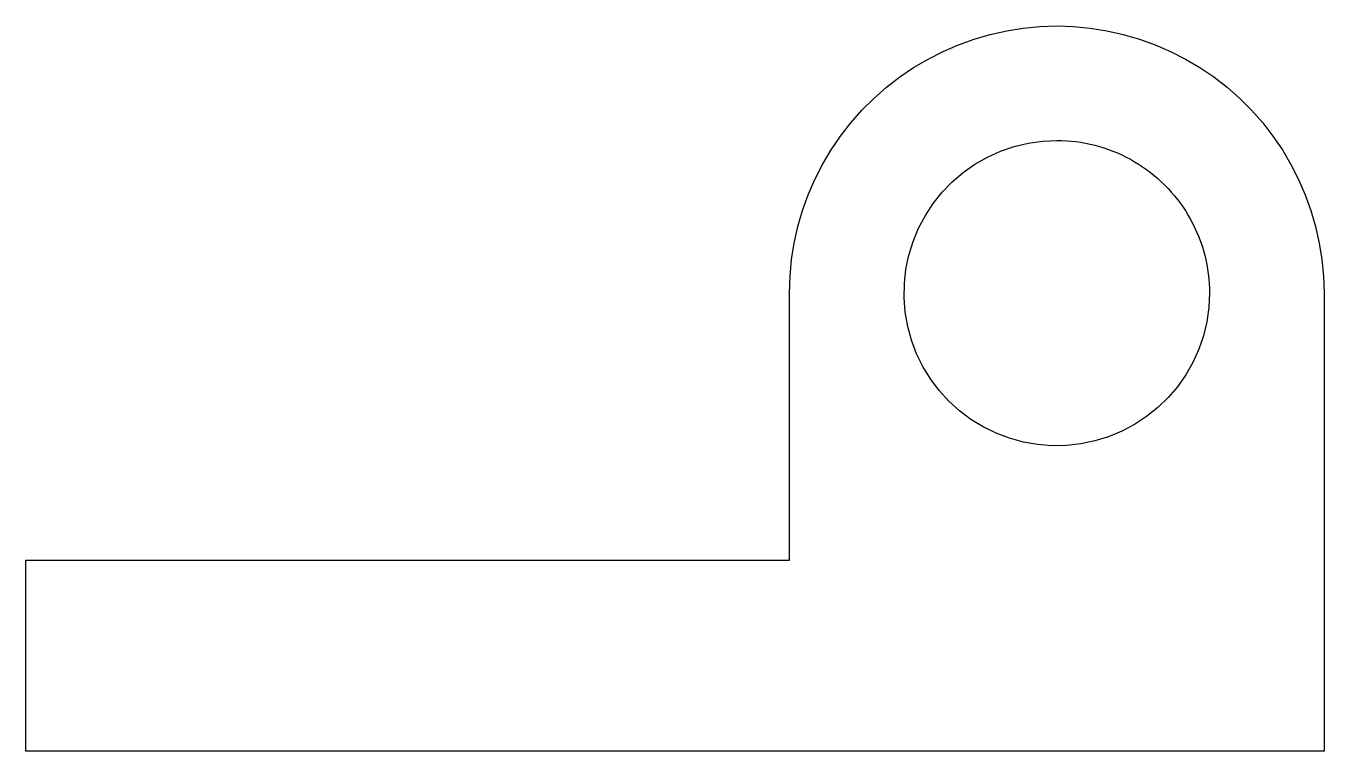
# Model space of a CAD drawing. Header units: metres. Extents: x -29.5 to 4.5, y 0 to 19.
import ezdxf

# ---------------------------------------------------------------- set-up
doc = ezdxf.new("R2010")
doc.units = ezdxf.units.M

msp = doc.modelspace()

# ---------------------------------------------------------------- linework, layer by layer
for points in [[(-9.5, 12), (-9.486, 12.44), (-9.445, 12.877), (-9.376, 13.312), (-9.28, 13.741), (-9.157, 14.163), (-9.008, 14.577), (-8.834, 14.98), (-8.634, 15.372), (-8.41, 15.751), (-8.163, 16.114), (-7.894, 16.462), (-7.603, 16.792), (-7.292, 17.103), (-6.962, 17.394), (-6.614, 17.663), (-6.251, 17.91), (-5.872, 18.134), (-5.48, 18.334), (-5.077, 18.508), (-4.663, 18.657), (-4.241, 18.78), (-3.812, 18.876), (-3.377, 18.945), (-2.94, 18.986), (-2.5, 19), (-2.06, 18.986), (-1.623, 18.945), (-1.188, 18.876), (-0.759, 18.78), (-0.337, 18.657), (0.077, 18.508), (0.48, 18.334), (0.872, 18.134), (1.251, 17.91), (1.614, 17.663), (1.962, 17.394), (2.292, 17.103), (2.603, 16.792), (2.894, 16.462), (3.163, 16.114), (3.41, 15.751), (3.634, 15.372), (3.834, 14.98), (4.008, 14.577), (4.157, 14.163), (4.28, 13.741), (4.376, 13.312), (4.445, 12.877), (4.486, 12.44), (4.5, 12)], [(1.5, 12), (1.482, 11.624), (1.429, 11.25), (1.341, 10.884), (1.219, 10.528), (1.064, 10.184), (0.877, 9.857), (0.661, 9.548), (0.416, 9.262), (0.145, 9), (-0.149, 8.764), (-0.464, 8.557), (-0.797, 8.381), (-1.145, 8.236), (-1.505, 8.126), (-1.874, 8.049), (-2.249, 8.008), (-2.626, 8.002), (-3.001, 8.032), (-3.373, 8.096), (-3.736, 8.196), (-4.089, 8.329), (-4.427, 8.495), (-4.748, 8.692), (-5.05, 8.918), (-5.328, 9.172), (-5.582, 9.45), (-5.808, 9.752), (-6.005, 10.073), (-6.171, 10.411), (-6.304, 10.764), (-6.404, 11.127), (-6.468, 11.499), (-6.498, 11.874), (-6.492, 12.251), (-6.451, 12.626), (-6.374, 12.995), (-6.264, 13.355), (-6.119, 13.703), (-5.943, 14.036), (-5.736, 14.351), (-5.5, 14.645), (-5.238, 14.916), (-4.952, 15.161), (-4.643, 15.377), (-4.316, 15.564), (-3.972, 15.719), (-3.616, 15.841), (-3.25, 15.929), (-2.876, 15.982), (-2.5, 16)], [(-2.5, 16), (-2.374, 15.998), (-2.249, 15.992), (-2.124, 15.982), (-1.999, 15.968), (-1.874, 15.951), (-1.75, 15.929), (-1.627, 15.904), (-1.505, 15.874), (-1.384, 15.841), (-1.264, 15.804), (-1.145, 15.764), (-1.028, 15.719), (-0.911, 15.671), (-0.797, 15.619), (-0.684, 15.564), (-0.573, 15.505), (-0.464, 15.443), (-0.357, 15.377), (-0.252, 15.308), (-0.149, 15.236), (-0.048, 15.161), (0.05, 15.082), (0.145, 15), (0.238, 14.916), (0.328, 14.828), (0.416, 14.738), (0.5, 14.645), (0.582, 14.55), (0.661, 14.452), (0.736, 14.351), (0.808, 14.248), (0.877, 14.143), (0.943, 14.036), (1.005, 13.927), (1.064, 13.816), (1.119, 13.703), (1.171, 13.589), (1.219, 13.472), (1.264, 13.355), (1.304, 13.236), (1.341, 13.116), (1.374, 12.995), (1.404, 12.873), (1.429, 12.75), (1.451, 12.626), (1.468, 12.501), (1.482, 12.376), (1.492, 12.251), (1.498, 12.126), (1.5, 12)], [(-9.5, 5), (-9.5, 5.14), (-9.5, 5.28), (-9.5, 5.42), (-9.5, 5.56), (-9.5, 5.7), (-9.5, 5.84), (-9.5, 5.98), (-9.5, 6.12), (-9.5, 6.26), (-9.5, 6.4), (-9.5, 6.54), (-9.5, 6.68), (-9.5, 6.82), (-9.5, 6.96), (-9.5, 7.1), (-9.5, 7.24), (-9.5, 7.38), (-9.5, 7.52), (-9.5, 7.66), (-9.5, 7.8), (-9.5, 7.94), (-9.5, 8.08), (-9.5, 8.22), (-9.5, 8.36), (-9.5, 8.5), (-9.5, 8.64), (-9.5, 8.78), (-9.5, 8.92), (-9.5, 9.06), (-9.5, 9.2), (-9.5, 9.34), (-9.5, 9.48), (-9.5, 9.62), (-9.5, 9.76), (-9.5, 9.9), (-9.5, 10.04), (-9.5, 10.18), (-9.5, 10.32), (-9.5, 10.46), (-9.5, 10.6), (-9.5, 10.74), (-9.5, 10.88), (-9.5, 11.02), (-9.5, 11.16), (-9.5, 11.3), (-9.5, 11.44), (-9.5, 11.58), (-9.5, 11.72), (-9.5, 11.86), (-9.5, 12)], [(-9.5, 5), (-9.5, 5.14), (-9.5, 5.28), (-9.5, 5.42), (-9.5, 5.56), (-9.5, 5.7), (-9.5, 5.84), (-9.5, 5.98), (-9.5, 6.12), (-9.5, 6.26), (-9.5, 6.4), (-9.5, 6.54), (-9.5, 6.68), (-9.5, 6.82), (-9.5, 6.96), (-9.5, 7.1), (-9.5, 7.24), (-9.5, 7.38), (-9.5, 7.52), (-9.5, 7.66), (-9.5, 7.8), (-9.5, 7.94), (-9.5, 8.08), (-9.5, 8.22), (-9.5, 8.36), (-9.5, 8.5), (-9.5, 8.64), (-9.5, 8.78), (-9.5, 8.92), (-9.5, 9.06), (-9.5, 9.2), (-9.5, 9.34), (-9.5, 9.48), (-9.5, 9.62), (-9.5, 9.76), (-9.5, 9.9), (-9.5, 10.04), (-9.5, 10.18), (-9.5, 10.32), (-9.5, 10.46), (-9.5, 10.6), (-9.5, 10.74), (-9.5, 10.88), (-9.5, 11.02), (-9.5, 11.16), (-9.5, 11.3), (-9.5, 11.44), (-9.5, 11.58), (-9.5, 11.72), (-9.5, 11.86), (-9.5, 12)], [(4.5, 12), (4.5, 11.76), (4.5, 11.52), (4.5, 11.28), (4.5, 11.04), (4.5, 10.8), (4.5, 10.56), (4.5, 10.32), (4.5, 10.08), (4.5, 9.84), (4.5, 9.6), (4.5, 9.36), (4.5, 9.12), (4.5, 8.88), (4.5, 8.64), (4.5, 8.4), (4.5, 8.16), (4.5, 7.92), (4.5, 7.68), (4.5, 7.44), (4.5, 7.2), (4.5, 6.96), (4.5, 6.72), (4.5, 6.48), (4.5, 6.24), (4.5, 6), (4.5, 5.76), (4.5, 5.52), (4.5, 5.28), (4.5, 5.04), (4.5, 4.8), (4.5, 4.56), (4.5, 4.32), (4.5, 4.08), (4.5, 3.84), (4.5, 3.6), (4.5, 3.36), (4.5, 3.12), (4.5, 2.88), (4.5, 2.64), (4.5, 2.4), (4.5, 2.16), (4.5, 1.92), (4.5, 1.68), (4.5, 1.44), (4.5, 1.2), (4.5, 0.96), (4.5, 0.72), (4.5, 0.48), (4.5, 0.24), (4.5, 0)], [(-29.5, 0), (-29.5, 0.1), (-29.5, 0.2), (-29.5, 0.3), (-29.5, 0.4), (-29.5, 0.5), (-29.5, 0.6), (-29.5, 0.7), (-29.5, 0.8), (-29.5, 0.9), (-29.5, 1), (-29.5, 1.1), (-29.5, 1.2), (-29.5, 1.3), (-29.5, 1.4), (-29.5, 1.5), (-29.5, 1.6), (-29.5, 1.7), (-29.5, 1.8), (-29.5, 1.9), (-29.5, 2), (-29.5, 2.1), (-29.5, 2.2), (-29.5, 2.3), (-29.5, 2.4), (-29.5, 2.5), (-29.5, 2.6), (-29.5, 2.7), (-29.5, 2.8), (-29.5, 2.9), (-29.5, 3), (-29.5, 3.1), (-29.5, 3.2), (-29.5, 3.3), (-29.5, 3.4), (-29.5, 3.5), (-29.5, 3.6), (-29.5, 3.7), (-29.5, 3.8), (-29.5, 3.9), (-29.5, 4), (-29.5, 4.1), (-29.5, 4.2), (-29.5, 4.3), (-29.5, 4.4), (-29.5, 4.5), (-29.5, 4.6), (-29.5, 4.7), (-29.5, 4.8), (-29.5, 4.9), (-29.5, 5)], [(-29.5, 5), (-29.1, 5), (-28.7, 5), (-28.3, 5), (-27.9, 5), (-27.5, 5), (-27.1, 5), (-26.7, 5), (-26.3, 5), (-25.9, 5), (-25.5, 5), (-25.1, 5), (-24.7, 5), (-24.3, 5), (-23.9, 5), (-23.5, 5), (-23.1, 5), (-22.7, 5), (-22.3, 5), (-21.9, 5), (-21.5, 5), (-21.1, 5), (-20.7, 5), (-20.3, 5), (-19.9, 5), (-19.5, 5), (-19.1, 5), (-18.7, 5), (-18.3, 5), (-17.9, 5), (-17.5, 5), (-17.1, 5), (-16.7, 5), (-16.3, 5), (-15.9, 5), (-15.5, 5), (-15.1, 5), (-14.7, 5), (-14.3, 5), (-13.9, 5), (-13.5, 5), (-13.1, 5), (-12.7, 5), (-12.3, 5), (-11.9, 5), (-11.5, 5), (-11.1, 5), (-10.7, 5), (-10.3, 5), (-9.9, 5), (-9.5, 5)], [(-20, 5), (-19.79, 5), (-19.58, 5), (-19.37, 5), (-19.16, 5), (-18.95, 5), (-18.74, 5), (-18.53, 5), (-18.32, 5), (-18.11, 5), (-17.9, 5), (-17.69, 5), (-17.48, 5), (-17.27, 5), (-17.06, 5), (-16.85, 5), (-16.64, 5), (-16.43, 5), (-16.22, 5), (-16.01, 5), (-15.8, 5), (-15.59, 5), (-15.38, 5), (-15.17, 5), (-14.96, 5), (-14.75, 5), (-14.54, 5), (-14.33, 5), (-14.12, 5), (-13.91, 5), (-13.7, 5), (-13.49, 5), (-13.28, 5), (-13.07, 5), (-12.86, 5), (-12.65, 5), (-12.44, 5), (-12.23, 5), (-12.02, 5), (-11.81, 5), (-11.6, 5), (-11.39, 5), (-11.18, 5), (-10.97, 5), (-10.76, 5), (-10.55, 5), (-10.34, 5), (-10.13, 5), (-9.92, 5), (-9.71, 5), (-9.5, 5)], [(4.5, 0), (3.82, 0), (3.14, 0), (2.46, 0), (1.78, 0), (1.1, 0), (0.42, 0), (-0.26, 0), (-0.94, 0), (-1.62, 0), (-2.3, 0), (-2.98, 0), (-3.66, 0), (-4.34, 0), (-5.02, 0), (-5.7, 0), (-6.38, 0), (-7.06, 0), (-7.74, 0), (-8.42, 0), (-9.1, 0), (-9.78, 0), (-10.46, 0), (-11.14, 0), (-11.82, 0), (-12.5, 0), (-13.18, 0), (-13.86, 0), (-14.54, 0), (-15.22, 0), (-15.9, 0), (-16.58, 0), (-17.26, 0), (-17.94, 0), (-18.62, 0), (-19.3, 0), (-19.98, 0), (-20.66, 0), (-21.34, 0), (-22.02, 0), (-22.7, 0), (-23.38, 0), (-24.06, 0), (-24.74, 0), (-25.42, 0), (-26.1, 0), (-26.78, 0), (-27.46, 0), (-28.14, 0), (-28.82, 0), (-29.5, 0)]]:
    msp.add_lwpolyline(points)

doc.saveas('drawing.dxf')
